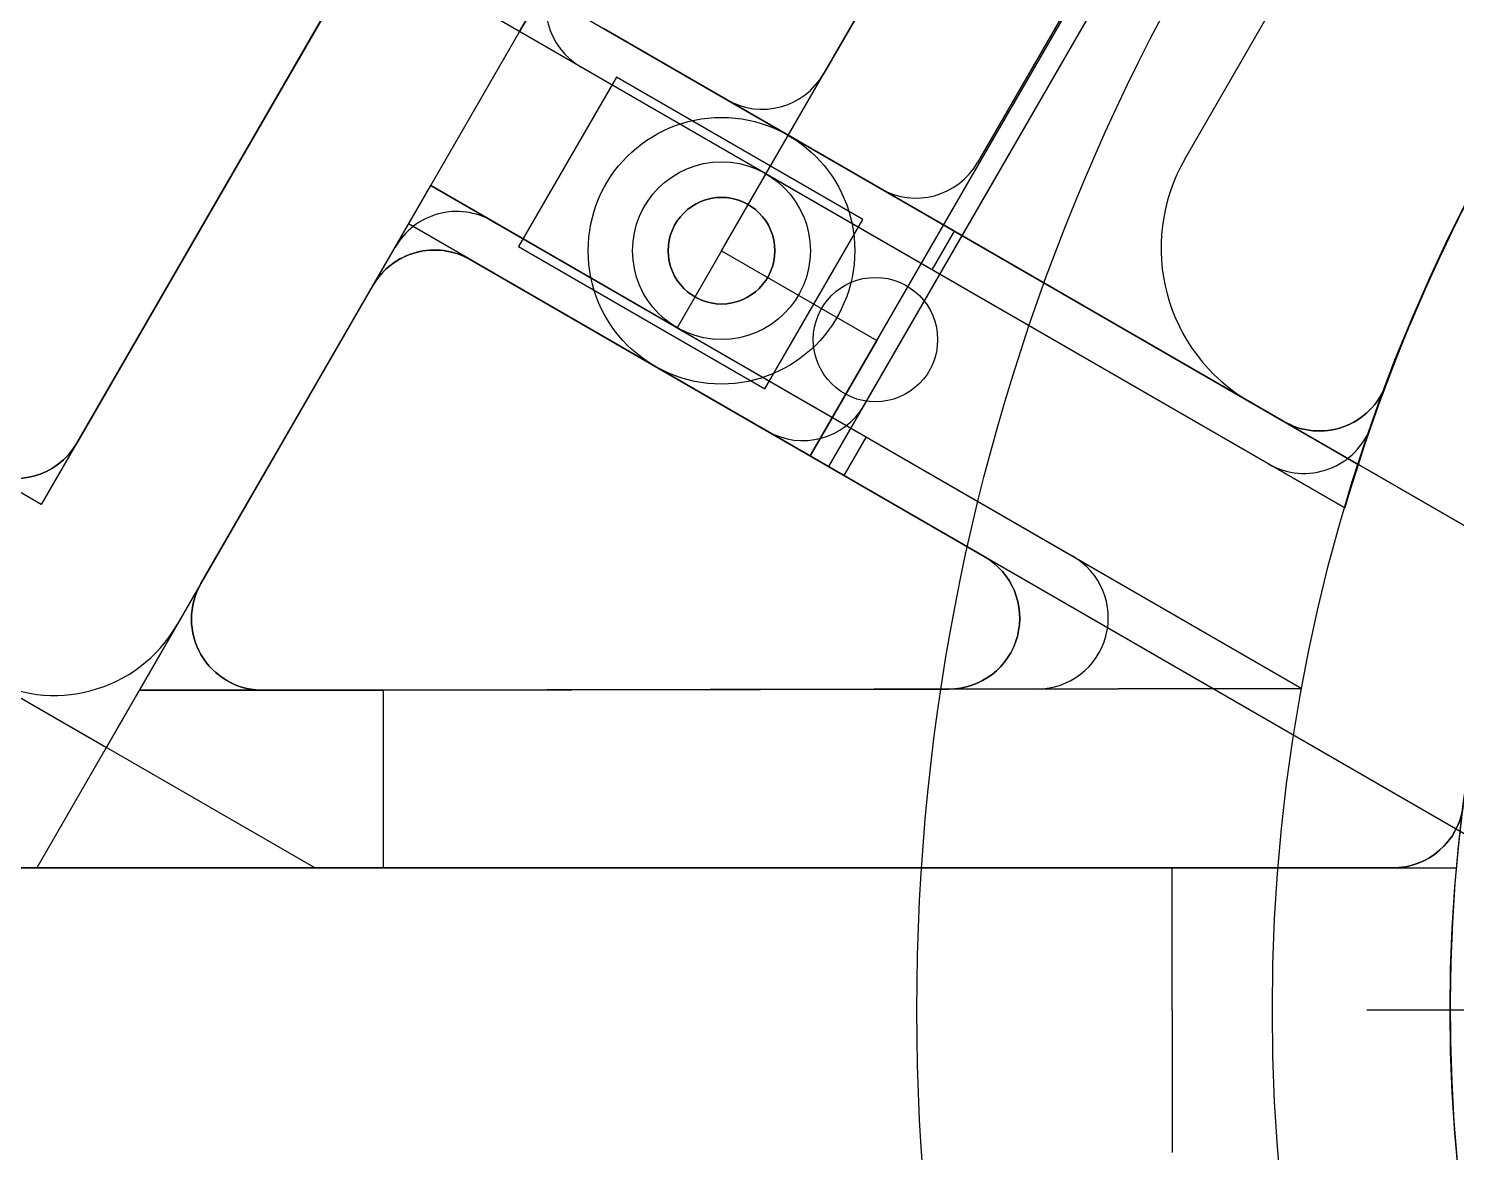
# Model space of a CAD drawing. Header units: centimetres. Extents: x -37.1 to 37.2, y -37.2 to 37.1.
# Drawn here: x -8.499 to -4.482, y -0.4 to 2.761 of the extents above; entities that cross this region are included whole.
import ezdxf

# ---------------------------------------------------------------- set-up
doc = ezdxf.new("R2010")
doc.units = ezdxf.units.CM
doc.header["$MEASUREMENT"] = 0
for name, color, linetype in [('IO基板 v3_Sketch1', 7, 'Continuous'), ('IO基板 v3_Sketch11', 7, 'Continuous'), ('IO基板 v3_Sketch12', 7, 'Continuous'), ('IO基板 v3_Sketch13', 7, 'Continuous'), ('IO基板 v3_Sketch14', 7, 'Continuous'), ('IO基板 v3_Sketch15', 7, 'Continuous'), ('IO基板 v3_Sketch17', 7, 'Continuous'), ('IO基板 v3_Sketch18', 7, 'Continuous'), ('IO基板 v3_Sketch19', 7, 'Continuous'), ('IO基板 v3_Sketch20', 7, 'Continuous'), ('IO基板 v3_Sketch21', 7, 'Continuous'), ('IO基板 v3_Sketch22', 7, 'Continuous'), ('IO基板 v3_Sketch23', 7, 'Continuous'), ('IO基板 v3_Sketch24', 7, 'Continuous'), ('IO基板 v3_Sketch25', 7, 'Continuous'), ('IO基板 v3_Sketch26', 7, 'Continuous'), ('IO基板 v3_Sketch27', 7, 'Continuous'), ('IO基板 v3_Sketch28', 7, 'Continuous'), ('IO基板 v3_Sketch29', 7, 'Continuous'), ('IO基板 v3_Sketch3', 7, 'Continuous'), ('IO基板 v3_Sketch30', 7, 'Continuous'), ('IO基板 v3_Sketch31', 7, 'Continuous'), ('IO基板 v3_Sketch32', 7, 'Continuous'), ('IO基板 v3_Sketch33', 7, 'Continuous'), ('IO基板 v3_Sketch34', 7, 'Continuous'), ('IO基板 v3_Sketch35', 7, 'Continuous'), ('IO基板 v3_Sketch36', 7, 'Continuous'), ('IO基板 v3_Sketch38', 7, 'Continuous'), ('IO基板 v3_Sketch39', 7, 'Continuous'), ('IO基板 v3_Sketch40', 7, 'Continuous'), ('IO基板 v3_Sketch41', 7, 'Continuous'), ('IO基板 v3_Sketch42', 7, 'Continuous'), ('IO基板 v3_Sketch43', 7, 'Continuous'), ('IO基板 v3_Sketch44', 7, 'Continuous'), ('IO基板 v3_Sketch45', 7, 'Continuous'), ('IO基板 v3_Sketch46', 7, 'Continuous'), ('IO基板 v3_Sketch47', 7, 'Continuous'), ('IO基板 v3_Sketch48', 7, 'Continuous'), ('IO基板 v3_Sketch49', 7, 'Continuous'), ('IO基板 v3_Sketch50', 7, 'Continuous'), ('IO基板 v3_Sketch51', 7, 'Continuous'), ('IO基板 v3_Sketch55', 7, 'Continuous'), ('IO基板 v3_Sketch56', 7, 'Continuous'), ('IO基板 v3_Sketch57', 7, 'Continuous'), ('IO基板 v3_Sketch58', 7, 'Continuous'), ('IO基板 v3_Sketch59', 7, 'Continuous'), ('IO基板 v3_Sketch63', 7, 'Continuous'), ('IO基板 v3_Sketch64', 7, 'Continuous'), ('IO基板 v3_Sketch66', 7, 'Continuous'), ('IO基板 v3_Sketch68', 7, 'Continuous'), ('IO基板 v3_Sketch69', 7, 'Continuous'), ('IO基板 v3_Sketch71', 7, 'Continuous')]:
    doc.layers.add(name, color=color, linetype=linetype)

msp = doc.modelspace()

# ---------------------------------------------------------------- linework, layer by layer
at = {"layer": 'IO基板 v3_Sketch1'}
msp.add_circle((0, 0), 10.4, dxfattribs=at)
at = {"layer": 'IO基板 v3_Sketch11'}
for p, q in [((-6.5495, 2.1359), (-5.1245, 4.6041)), ((-6.9628, 4.02), (-8.4628, 1.4219)), ((-8.4628, 1.4219), (-10.1238, 2.3809))]:
    msp.add_line(p, q, dxfattribs=at)
at = {"layer": 'IO基板 v3_Sketch11', "extrusion": (0, 0, -1)}
for centre, radius in [((0, 0), 10.4), ((6.5495, 2.1359), 0.15)]:
    msp.add_circle(centre, radius, dxfattribs=at)
at = {"layer": 'IO基板 v3_Sketch12'}
for p, q in [((-5.4628, 6.6181, 0.3), (-8.4628, 1.4219, 0.3)), ((-8.4628, 1.4219, 0.3), (-10.1238, 2.3809, 0.3))]:
    msp.add_line(p, q, dxfattribs=at)
msp.add_circle((-6.5495, 2.1359, 0.3), 0.15, dxfattribs=at)
at = {"layer": 'IO基板 v3_Sketch13'}
for p, q in [((-5.4628, 6.6181, 0.3), (-8.4628, 1.4219, 0.3)), ((-8.4628, 1.4219, 0.3), (-10.1238, 2.3809, 0.3))]:
    msp.add_line(p, q, dxfattribs=at)
msp.add_circle((-6.5495, 2.1359, 0.3), 0.15, dxfattribs=at)
at = {"layer": 'IO基板 v3_Sketch14'}
for p, q in [((-5.4628, 6.6181, 0.3), (-8.4628, 1.4219, 0.3)), ((-8.4628, 1.4219, 0.3), (-10.1238, 2.3809, 0.3))]:
    msp.add_line(p, q, dxfattribs=at)
for centre, radius in [((0, 0, 0.3), 5), ((-6.5495, 2.1359, 0.3), 0.15)]:
    msp.add_circle(centre, radius, dxfattribs=at)
at = {"layer": 'IO基板 v3_Sketch15'}
for p, q in [((-5.4628, 6.6181, 0.3), (-8.4628, 1.4219, 0.3)), ((-8.4628, 1.4219, 0.3), (-10.1238, 2.3809, 0.3))]:
    msp.add_line(p, q, dxfattribs=at)
for centre, radius in [((0, 0, 0.3), 5), ((-6.5495, 2.1359, 0.3), 0.15)]:
    msp.add_circle(centre, radius, dxfattribs=at)
at = {"layer": 'IO基板 v3_Sketch17'}
for p, q in [((-5.4628, 6.6181, 0.3), (-8.4628, 1.4219, 0.3)), ((-8.4628, 1.4219, 0.3), (-10.1238, 2.3809, 0.3))]:
    msp.add_line(p, q, dxfattribs=at)
for centre, radius in [((0, 0, 0.3), 5), ((-6.5495, 2.1359, 0.3), 0.15)]:
    msp.add_circle(centre, radius, dxfattribs=at)
at = {"layer": 'IO基板 v3_Sketch18'}
for p, q in [((-5.4628, 6.6181, 0.3), (-8.4628, 1.4219, 0.3)), ((-8.4628, 1.4219, 0.3), (-10.1238, 2.3809, 0.3))]:
    msp.add_line(p, q, dxfattribs=at)
for centre, radius in [((0, 0, 0.3), 37.15), ((0, 0, 0.3), 5), ((0, 0, 0.3), 4.5), ((-6.5495, 2.1359, 0.3), 0.15)]:
    msp.add_circle(centre, radius, dxfattribs=at)
at = {"layer": 'IO基板 v3_Sketch19'}
for p, q in [((-5.4628, 6.6181, 0.3), (-8.4628, 1.4219, 0.3)), ((-8.4628, 1.4219, 0.3), (-10.1238, 2.3809, 0.3))]:
    msp.add_line(p, q, dxfattribs=at)
for centre, radius in [((0, 0, 0.3), 4.5), ((-6.5495, 2.1359, 0.3), 0.15)]:
    msp.add_circle(centre, radius, dxfattribs=at)
at = {"layer": 'IO基板 v3_Sketch20'}
for p, q in [((-5.4628, 6.6181, 0.3), (-8.4628, 1.4219, 0.3)), ((-8.4628, 1.4219, 0.3), (-10.1238, 2.3809, 0.3))]:
    msp.add_line(p, q, dxfattribs=at)
for centre, radius in [((0, 0, 0.3), 4.5), ((-6.5495, 2.1359, 0.3), 0.15)]:
    msp.add_circle(centre, radius, dxfattribs=at)
at = {"layer": 'IO基板 v3_Sketch21'}
for p, q in [((-5.4628, 6.6181, 0.3), (-8.4628, 1.4219, 0.3)), ((-8.4628, 1.4219, 0.3), (-10.1238, 2.3809, 0.3))]:
    msp.add_line(p, q, dxfattribs=at)
for centre, radius in [((0, 0, 0.3), 4.5), ((-6.5495, 2.1359, 0.3), 0.15)]:
    msp.add_circle(centre, radius, dxfattribs=at)
at = {"layer": 'IO基板 v3_Sketch22'}
for p, q in [((-5.4628, 6.6181, 0.3), (-8.4628, 1.4219, 0.3)), ((-8.4628, 1.4219, 0.3), (-10.1238, 2.3809, 0.3)), ((-5.2822, 0.4, 0.3), (-10.1, 0.4, 0.3)), ((-5.2822, 0.4, 0.3), (-4.4822, 0.4, 0.3)), ((-5.2822, 0, 0.3), (-5.2822, 0.4, 0.3)), ((-5.2822, 0, 0.3), (-5.2822, -0.4, 0.3))]:
    msp.add_line(p, q, dxfattribs=at)
for centre, radius in [((0, 0, 0.3), 9.9), ((-6.5495, 2.1359, 0.3), 0.15)]:
    msp.add_circle(centre, radius, dxfattribs=at)
msp.add_arc((0, 0, 0.3), 4.5, 95.0997, 84.9003, dxfattribs=at)
at = {"layer": 'IO基板 v3_Sketch23'}
msp.add_circle((0, 0, 0.3), 4.5, dxfattribs=at)
at = {"layer": 'IO基板 v3_Sketch24'}
for p, q in [((-5.4628, 6.6181, 0.3), (-8.4628, 1.4219, 0.3)), ((-6.5298, 3.77, 0.3), (-7.1173, 2.7524, 0.3)), ((-6.4245, 2.3524, 0.3), (-7.3014, 2.8587, 0.3)), ((-7.1173, 2.7524, 0.3), (-8.1868, 0.9, 0.3)), ((-8.4628, 1.4219, 0.3), (-10.1238, 2.3809, 0.3)), ((-6.5495, 2.1359, 0.3), (-6.4245, 2.3524, 0.3)), ((-6.4245, 2.3524, 0.3), (-4.7964, 1.4124, 0.3)), ((-6.6745, 1.9194, 0.3), (-7.3673, 2.3194, 0.3)), ((-6.5495, 2.1359, 0.3), (-6.6745, 1.9194, 0.3)), ((-6.6745, 1.9194, 0.3), (-4.9174, 0.905, 0.3)), ((-8.1868, 0.9, 0.3), (-7.5, 0.9, 0.3)), ((-7.5, 0.9, 0.3), (-4.9174, 0.905, 0.3)), ((-7.5, 0.4, 0.3), (-7.5, 0.9, 0.3)), ((-9.8919, 0.4, 0.3), (-4.4822, 0.4, 0.3))]:
    msp.add_line(p, q, dxfattribs=at)
for centre, radius in [((0, 0, 0.3), 5), ((-6.5495, 2.1359, 0.3), 0.25), ((-6.5495, 2.1359, 0.3), 0.15)]:
    msp.add_circle(centre, radius, dxfattribs=at)
at = {"layer": 'IO基板 v3_Sketch25'}
for p, q in [((-5.4628, 6.6181, 0.3), (-8.4628, 1.4219, 0.3)), ((-7.1173, 2.7524, 0.3), (-5.9423, 4.7876, 0.3)), ((-4.7964, 1.4124, 0.3), (-7.1173, 2.7524, 0.3)), ((-8.4628, 1.4219, 0.3), (-10.1238, 2.3809, 0.3)), ((-8.1868, 0.9, 0.3), (-7.3673, 2.3194, 0.3)), ((-7.3673, 2.3194, 0.3), (-4.9174, 0.905, 0.3)), ((-7.5, 0.9, 0.3), (-8.1868, 0.9, 0.3)), ((-4.9174, 0.905, 0.3), (-7.5, 0.9, 0.3)), ((-9.8919, 0.4, 0.3), (-4.4822, 0.4, 0.3)), ((0, 0, 0.3), (-4.5, 0, 0.3))]:
    msp.add_line(p, q, dxfattribs=at)
msp.add_circle((-6.5495, 2.1359, 0.3), 0.15, dxfattribs=at)
msp.add_arc((0, 0, 0.3), 5, 136.4084, 163.5916, dxfattribs=at)
at = {"layer": 'IO基板 v3_Sketch26'}
for p, q in [((-5.4628, 6.6181, 0.3), (-8.4628, 1.4219, 0.3)), ((-7.1173, 2.7524, 0.3), (-5.9423, 4.7876, 0.3)), ((-4.7964, 1.4124, 0.3), (-7.1173, 2.7524, 0.3)), ((-8.4628, 1.4219, 0.3), (-10.1238, 2.3809, 0.3)), ((-8.1868, 0.9, 0.3), (-7.3673, 2.3194, 0.3)), ((-7.3673, 2.3194, 0.3), (-4.9174, 0.905, 0.3)), ((-7.5, 0.9, 0.3), (-8.1868, 0.9, 0.3)), ((-4.9174, 0.905, 0.3), (-7.5, 0.9, 0.3)), ((-9.8919, 0.4, 0.3), (-4.4822, 0.4, 0.3)), ((0, 0, 0.3), (-4.7347, 0, 0.3))]:
    msp.add_line(p, q, dxfattribs=at)
for centre, radius in [((0, 0, 0.3), 4.5), ((-6.5495, 2.1359, 0.3), 0.15)]:
    msp.add_circle(centre, radius, dxfattribs=at)
msp.add_arc((0, 0, 0.3), 5, 136.4084, 163.5916, dxfattribs=at)
at = {"layer": 'IO基板 v3_Sketch27'}
for p, q in [((-5.4628, 6.6181, 0.3), (-8.4628, 1.4219, 0.3)), ((-7.1173, 2.7524, 0.3), (-5.9423, 4.7876, 0.3)), ((-4.7964, 1.4124, 0.3), (-7.1173, 2.7524, 0.3)), ((-8.4628, 1.4219, 0.3), (-10.1238, 2.3809, 0.3)), ((-8.1868, 0.9, 0.3), (-7.3673, 2.3194, 0.3)), ((-7.3673, 2.3194, 0.3), (-4.9174, 0.905, 0.3)), ((-7.5, 0.9, 0.3), (-8.1868, 0.9, 0.3)), ((-4.9174, 0.905, 0.3), (-7.5, 0.9, 0.3)), ((-9.8919, 0.4, 0.3), (-4.4822, 0.4, 0.3))]:
    msp.add_line(p, q, dxfattribs=at)
for centre, radius in [((0, 0, 0.3), 9.9), ((-6.5495, 2.1359, 0.3), 0.15)]:
    msp.add_circle(centre, radius, dxfattribs=at)
msp.add_arc((0, 0, 0.3), 5, 136.4084, 163.5916, dxfattribs=at)
at = {"layer": 'IO基板 v3_Sketch28'}
for p, q in [((-5.4628, 6.6181, 0.3), (-8.4628, 1.4219, 0.3)), ((-7.1173, 2.7524, 0.3), (-5.9423, 4.7876, 0.3)), ((-4.7964, 1.4124, 0.3), (-7.1173, 2.7524, 0.3)), ((-8.4628, 1.4219, 0.3), (-10.1238, 2.3809, 0.3)), ((-8.1868, 0.9, 0.3), (-7.3673, 2.3194, 0.3)), ((-7.3673, 2.3194, 0.3), (-4.9174, 0.905, 0.3)), ((-7.5, 0.9, 0.3), (-8.1868, 0.9, 0.3)), ((-4.9174, 0.905, 0.3), (-7.5, 0.9, 0.3)), ((-9.8919, 0.4, 0.3), (-4.4822, 0.4, 0.3))]:
    msp.add_line(p, q, dxfattribs=at)
for centre, radius in [((0, 0, 0.3), 9.9), ((0, 0, 0.3), 5), ((-6.5495, 2.1359, 0.3), 0.15)]:
    msp.add_circle(centre, radius, dxfattribs=at)
msp.add_arc((0, 0, 0.3), 5, 136.4084, 163.5916, dxfattribs=at)
at = {"layer": 'IO基板 v3_Sketch29'}
for p, q in [((-5.4628, 6.6181, 0.3), (-8.4628, 1.4219, 0.3)), ((-7.1173, 2.7524, 0.3), (-5.9423, 4.7876, 0.3)), ((-4.7964, 1.4124, 0.3), (-7.1173, 2.7524, 0.3)), ((-8.4628, 1.4219, 0.3), (-10.1238, 2.3809, 0.3)), ((-8.1868, 0.9, 0.3), (-7.3673, 2.3194, 0.3)), ((-7.3673, 2.3194, 0.3), (-4.9174, 0.905, 0.3)), ((-7.5, 0.9, 0.3), (-8.1868, 0.9, 0.3)), ((-4.9174, 0.905, 0.3), (-7.5, 0.9, 0.3)), ((-9.8919, 0.4, 0.3), (-4.4822, 0.4, 0.3))]:
    msp.add_line(p, q, dxfattribs=at)
msp.add_circle((-6.5495, 2.1359, 0.3), 0.15, dxfattribs=at)
msp.add_arc((0, 0, 0.3), 5, 136.4084, 163.5916, dxfattribs=at)
at = {"layer": 'IO基板 v3_Sketch3'}
for p, q in [((-6.845, 2.6241, 0.3), (-7.12, 2.1478, 0.3)), ((-6.1522, 2.2241, 0.3), (-6.845, 2.6241, 0.3)), ((-6.4272, 1.7478, 0.3), (-6.1522, 2.2241, 0.3)), ((-7.12, 2.1478, 0.3), (-6.4272, 1.7478, 0.3))]:
    msp.add_line(p, q, dxfattribs=at)
msp.add_circle((-6.5495, 2.1359, 0.3), 0.15, dxfattribs=at)
at = {"layer": 'IO基板 v3_Sketch30'}
for p, q in [((-5.5628, 6.4449, 0.3), (-8.3628, 1.5951, 0.3)), ((-5.011, 1.5363, 0.3), (-6.9441, 2.6524, 0.3)), ((-7.1941, 2.2194, 0.3), (-5.5614, 1.2767, 0.3)), ((-8.0136, 1.2, 0.3), (-7.4673, 2.1462, 0.3)), ((-7.5, 0.9, 0.3), (-7.8404, 0.9, 0.3)), ((-5.661, 0.9035, 0.3), (-7.5, 0.9, 0.3)), ((-9.6979, 0.4, 0.3), (-4.6615, 0.4, 0.3))]:
    msp.add_line(p, q, dxfattribs=at)
msp.add_circle((-6.5495, 2.1359, 0.3), 0.15, dxfattribs=at)
for centre, radius, start, end in [((0, 0, 0.3), 5, 139.1931, 160.8069), ((-6.8441, 2.8256, 0.3), 0.2, 150, 240), ((-7.2941, 2.0462, 0.3), 0.2, 60, 150), ((-4.911, 1.7095, 0.3), 0.2, 240, 340.8069), ((-8.536, 1.6951, 0.3), 0.2, 240, 330), ((-5.6614, 1.1035, 0.3), 0.2, 270.1099, 60), ((-7.8404, 1.1, 0.3), 0.2, 150, 270), ((-4.6615, 0.6, 0.3), 0.2, 270, 352.6656)]:
    msp.add_arc(centre, radius, start, end, dxfattribs=at)
at = {"layer": 'IO基板 v3_Sketch31'}
for p, q in [((-5.5628, 6.4449, 0.3), (-8.3628, 1.5951, 0.3)), ((-5.011, 1.5363, 0.3), (-6.9441, 2.6524, 0.3)), ((-7.1941, 2.2194, 0.3), (-5.5614, 1.2767, 0.3)), ((-8.0136, 1.2, 0.3), (-7.4673, 2.1462, 0.3)), ((-7.5, 0.9, 0.3), (-7.8404, 0.9, 0.3)), ((-5.661, 0.9035, 0.3), (-7.5, 0.9, 0.3)), ((-9.6979, 0.4, 0.3), (-4.6615, 0.4, 0.3))]:
    msp.add_line(p, q, dxfattribs=at)
msp.add_circle((-6.5495, 2.1359, 0.3), 0.15, dxfattribs=at)
for centre, radius, start, end in [((0, 0, 0.3), 5, 139.1931, 160.8069), ((-6.8441, 2.8256, 0.3), 0.2, 150, 240), ((-7.2941, 2.0462, 0.3), 0.2, 60, 150), ((-4.911, 1.7095, 0.3), 0.2, 240, 340.8069), ((-8.536, 1.6951, 0.3), 0.2, 240, 330), ((-5.6614, 1.1035, 0.3), 0.2, 270.1099, 60), ((-7.8404, 1.1, 0.3), 0.2, 150, 270), ((-4.6615, 0.6, 0.3), 0.2, 270, 352.6656)]:
    msp.add_arc(centre, radius, start, end, dxfattribs=at)
at = {"layer": 'IO基板 v3_Sketch32'}
for p, q in [((-5.5628, 6.4449, 0.3), (-8.3628, 1.5951, 0.3)), ((-5.011, 1.5363, 0.3), (-6.9441, 2.6524, 0.3)), ((-7.1941, 2.2194, 0.3), (-5.5614, 1.2767, 0.3)), ((-8.0136, 1.2, 0.3), (-7.4673, 2.1462, 0.3)), ((-7.5, 0.9, 0.3), (-7.8404, 0.9, 0.3)), ((-5.661, 0.9035, 0.3), (-7.5, 0.9, 0.3)), ((-9.6979, 0.4, 0.3), (-4.6615, 0.4, 0.3))]:
    msp.add_line(p, q, dxfattribs=at)
msp.add_circle((-6.5495, 2.1359, 0.3), 0.15, dxfattribs=at)
for centre, radius, start, end in [((0, 0, 0.3), 5, 139.1931, 160.8069), ((-6.8441, 2.8256, 0.3), 0.2, 150, 240), ((-7.2941, 2.0462, 0.3), 0.2, 60, 150), ((-4.911, 1.7095, 0.3), 0.2, 240, 340.8069), ((-8.536, 1.6951, 0.3), 0.2, 240, 330), ((-5.6614, 1.1035, 0.3), 0.2, 270.1099, 60), ((-7.8404, 1.1, 0.3), 0.2, 150, 270), ((-4.6615, 0.6, 0.3), 0.2, 270, 352.6656)]:
    msp.add_arc(centre, radius, start, end, dxfattribs=at)
at = {"layer": 'IO基板 v3_Sketch33'}
for p, q in [((-5.5628, 6.4449, 0.3), (-8.3628, 1.5951, 0.3)), ((-7.1173, 2.7524, 0.3), (-5.9423, 4.7876, 0.3)), ((-5.8943, 2.1907, 0.3), (-7.0548, 2.8607, 0.3)), ((-4.7964, 1.4124, 0.3), (-7.1173, 2.7524, 0.3)), ((-8.0136, 1.2, 0.3), (-7.3673, 2.3194, 0.3)), ((-7.3673, 2.3194, 0.3), (-4.9174, 0.905, 0.3)), ((-6.2049, 1.5039, 0.3), (-7.4298, 2.2112, 0.3)), ((-5.9568, 2.0824, 0.3), (-5.8943, 2.1907, 0.3)), ((-5.8943, 2.1907, 0.3), (-4.7586, 1.5349, 0.3)), ((-6.1424, 1.6122, 0.3), (-6.2049, 1.5039, 0.3)), ((-6.2049, 1.5039, 0.3), (-5.1666, 0.9045, 0.3)), ((-7.5, 0.9, 0.3), (-7.8404, 0.9, 0.3)), ((-4.9174, 0.905, 0.3), (-7.5, 0.9, 0.3)), ((-9.6979, 0.4, 0.3), (-4.6615, 0.4, 0.3))]:
    msp.add_line(p, q, dxfattribs=at)
msp.add_circle((-6.5495, 2.1359, 0.3), 0.15, dxfattribs=at)
for centre, radius, start, end in [((0, 0, 0.3), 5, 136.4084, 163.5916), ((-8.536, 1.6951, 0.3), 0.2, 240, 330), ((-7.8404, 1.1, 0.3), 0.2, 150, 270), ((-4.6615, 0.6, 0.3), 0.2, 270, 352.6656)]:
    msp.add_arc(centre, radius, start, end, dxfattribs=at)
at = {"layer": 'IO基板 v3_Sketch34'}
for p, q in [((-5.5628, 6.4449, 0.3), (-8.3628, 1.5951, 0.3)), ((-4.9678, 1.6557, 0.3), (-6.8816, 2.7607, 0.3)), ((-7.2566, 2.1112, 0.3), (-5.8105, 1.2763, 0.3)), ((-8.0136, 1.2, 0.3), (-7.5298, 2.0379, 0.3)), ((-7.5, 0.9, 0.3), (-7.8404, 0.9, 0.3)), ((-5.9102, 0.903, 0.3), (-7.5, 0.9, 0.3)), ((-9.6979, 0.4, 0.3), (-4.6615, 0.4, 0.3))]:
    msp.add_line(p, q, dxfattribs=at)
msp.add_circle((-6.5495, 2.1359, 0.3), 0.15, dxfattribs=at)
for centre, radius, start, end in [((0, 0, 0.3), 5, 140.5921, 159.4079), ((-7.3566, 1.9379, 0.3), 0.2, 60, 150), ((-4.8678, 1.8289, 0.3), 0.2, 240, 339.4079), ((-8.536, 1.6951, 0.3), 0.2, 240, 330), ((-5.9105, 1.103, 0.3), 0.2, 270.1099, 60), ((-7.8404, 1.1, 0.3), 0.2, 150, 270), ((-4.6615, 0.6, 0.3), 0.2, 270, 352.6656)]:
    msp.add_arc(centre, radius, start, end, dxfattribs=at)
at = {"layer": 'IO基板 v3_Sketch35'}
for p, q in [((-5.5628, 6.4449, 0.3), (-8.3628, 1.5951, 0.3)), ((-4.9678, 1.6557, 0.3), (-6.8816, 2.7607, 0.3)), ((-7.2566, 2.1112, 0.3), (-5.8105, 1.2763, 0.3)), ((-8.0136, 1.2, 0.3), (-7.5298, 2.0379, 0.3)), ((-7.5, 0.9, 0.3), (-7.8404, 0.9, 0.3)), ((-5.9102, 0.903, 0.3), (-7.5, 0.9, 0.3)), ((-9.6979, 0.4, 0.3), (-4.6615, 0.4, 0.3))]:
    msp.add_line(p, q, dxfattribs=at)
msp.add_circle((-6.5495, 2.1359, 0.3), 0.15, dxfattribs=at)
for centre, radius, start, end in [((0, 0, 0.3), 5, 140.5921, 159.4079), ((-7.3566, 1.9379, 0.3), 0.2, 60, 150), ((-4.8678, 1.8289, 0.3), 0.2, 240, 339.4079), ((-8.536, 1.6951, 0.3), 0.2, 240, 330), ((-5.9105, 1.103, 0.3), 0.2, 270.1099, 60), ((-7.8404, 1.1, 0.3), 0.2, 150, 270), ((-4.6615, 0.6, 0.3), 0.2, 270, 352.6656)]:
    msp.add_arc(centre, radius, start, end, dxfattribs=at)
at = {"layer": 'IO基板 v3_Sketch36'}
for p, q in [((-5.5628, 6.4449, 0.3), (-8.3628, 1.5951, 0.3)), ((-4.9678, 1.6557, 0.3), (-6.8816, 2.7607, 0.3)), ((-7.2566, 2.1112, 0.3), (-5.8105, 1.2763, 0.3)), ((-8.0136, 1.2, 0.3), (-7.5298, 2.0379, 0.3)), ((-7.5, 0.9, 0.3), (-7.8404, 0.9, 0.3)), ((-5.9102, 0.903, 0.3), (-7.5, 0.9, 0.3)), ((-9.6979, 0.4, 0.3), (-4.6615, 0.4, 0.3))]:
    msp.add_line(p, q, dxfattribs=at)
for centre, radius in [((0, 0, 0.3), 4.5), ((-6.5495, 2.1359, 0.3), 0.15)]:
    msp.add_circle(centre, radius, dxfattribs=at)
for centre, radius, start, end in [((0, 0, 0.3), 5, 140.5921, 159.4079), ((-7.3566, 1.9379, 0.3), 0.2, 60, 150), ((-4.8678, 1.8289, 0.3), 0.2, 240, 339.4079), ((-8.536, 1.6951, 0.3), 0.2, 240, 330), ((-5.9105, 1.103, 0.3), 0.2, 270.1099, 60), ((-7.8404, 1.1, 0.3), 0.2, 150, 270), ((-4.6615, 0.6, 0.3), 0.2, 270, 352.6656)]:
    msp.add_arc(centre, radius, start, end, dxfattribs=at)
at = {"layer": 'IO基板 v3_Sketch38'}
for p, q in [((-8.3628, 1.5951, 0.15), (-5.5628, 6.4449, 0.15)), ((-6.8816, 2.7607, 0.15), (-4.9678, 1.6557, 0.15)), ((-5.8105, 1.2763, 0.15), (-7.2566, 2.1112, 0.15)), ((-7.5298, 2.0379, 0.15), (-8.0136, 1.2, 0.15)), ((-7.8404, 0.9, 0.15), (-7.5, 0.9, 0.15)), ((-7.5, 0.9, 0.15), (-5.9102, 0.903, 0.15)), ((-4.6615, 0.4, 0.15), (-9.6979, 0.4, 0.15))]:
    msp.add_line(p, q, dxfattribs=at)
at = {"layer": 'IO基板 v3_Sketch38', "extrusion": (-1e-16, 0, -1)}
msp.add_circle((6.5495, 2.1359, -0.15), 0.15, dxfattribs=at)
for centre, radius, start, end in [((0, 0, -0.15), 5, 20.5921, 39.4079), ((7.3566, 1.9379, -0.15), 0.2, 30, 120), ((4.8678, 1.8289, -0.15), 0.2, 200.5921, 300), ((8.536, 1.6951, -0.15), 0.2, 210, 300), ((5.9105, 1.103, -0.15), 0.2, 120, 269.8901), ((7.8404, 1.1, -0.15), 0.2, 270, 30), ((4.6615, 0.6, -0.15), 0.2, 187.3344, 270)]:
    msp.add_arc(centre, radius, start, end, dxfattribs=at)
at = {"layer": 'IO基板 v3_Sketch39'}
for p, q in [((-5.5628, 6.4449, 0.3), (-8.3628, 1.5951, 0.3)), ((-4.9678, 1.6557, 0.3), (-6.8816, 2.7607, 0.3)), ((-7.2566, 2.1112, 0.3), (-5.8105, 1.2763, 0.3)), ((-8.0136, 1.2, 0.3), (-7.5298, 2.0379, 0.3)), ((-7.5, 0.9, 0.3), (-7.8404, 0.9, 0.3)), ((-5.9102, 0.903, 0.3), (-7.5, 0.9, 0.3)), ((-9.6979, 0.4, 0.3), (-4.6615, 0.4, 0.3))]:
    msp.add_line(p, q, dxfattribs=at)
msp.add_circle((-6.5495, 2.1359, 0.3), 0.15, dxfattribs=at)
for centre, radius, start, end in [((0, 0, 0.3), 5, 140.5921, 159.4079), ((-7.3566, 1.9379, 0.3), 0.2, 60, 150), ((-4.8678, 1.8289, 0.3), 0.2, 240, 339.4079), ((-8.536, 1.6951, 0.3), 0.2, 240, 330), ((-5.9105, 1.103, 0.3), 0.2, 270.1099, 60), ((-7.8404, 1.1, 0.3), 0.2, 150, 270), ((-4.6615, 0.6, 0.3), 0.2, 270, 352.6656)]:
    msp.add_arc(centre, radius, start, end, dxfattribs=at)
at = {"layer": 'IO基板 v3_Sketch40'}
for p, q in [((-5.5628, 6.4449, 0.3), (-8.3628, 1.5951, 0.3)), ((-4.9678, 1.6557, 0.3), (-6.8816, 2.7607, 0.3)), ((-7.2566, 2.1112, 0.3), (-5.8105, 1.2763, 0.3)), ((-8.0136, 1.2, 0.3), (-7.5298, 2.0379, 0.3)), ((-7.5, 0.9, 0.3), (-7.8404, 0.9, 0.3)), ((-5.9102, 0.903, 0.3), (-7.5, 0.9, 0.3)), ((-9.6979, 0.4, 0.3), (-4.6615, 0.4, 0.3))]:
    msp.add_line(p, q, dxfattribs=at)
msp.add_circle((-6.5495, 2.1359, 0.3), 0.15, dxfattribs=at)
for centre, radius, start, end in [((0, 0, 0.3), 5, 140.5921, 159.4079), ((-7.3566, 1.9379, 0.3), 0.2, 60, 150), ((-4.8678, 1.8289, 0.3), 0.2, 240, 339.4079), ((-8.536, 1.6951, 0.3), 0.2, 240, 330), ((-5.9105, 1.103, 0.3), 0.2, 270.1099, 60), ((-7.8404, 1.1, 0.3), 0.2, 150, 270), ((-4.6615, 0.6, 0.3), 0.2, 270, 352.6656)]:
    msp.add_arc(centre, radius, start, end, dxfattribs=at)
at = {"layer": 'IO基板 v3_Sketch41'}
for p, q in [((-5.5628, 6.4449, 0.3), (-8.3628, 1.5951, 0.3)), ((-4.9678, 1.6557, 0.3), (-6.8816, 2.7607, 0.3)), ((-7.2566, 2.1112, 0.3), (-5.8105, 1.2763, 0.3)), ((-8.0136, 1.2, 0.3), (-7.5298, 2.0379, 0.3)), ((-7.5, 0.9, 0.3), (-7.8404, 0.9, 0.3)), ((-5.9102, 0.903, 0.3), (-7.5, 0.9, 0.3)), ((-9.6979, 0.4, 0.3), (-4.6615, 0.4, 0.3))]:
    msp.add_line(p, q, dxfattribs=at)
msp.add_circle((-6.5495, 2.1359, 0.3), 0.15, dxfattribs=at)
for centre, radius, start, end in [((0, 0, 0.3), 5, 140.5921, 159.4079), ((-7.3566, 1.9379, 0.3), 0.2, 60, 150), ((-4.8678, 1.8289, 0.3), 0.2, 240, 339.4079), ((-8.536, 1.6951, 0.3), 0.2, 240, 330), ((-5.9105, 1.103, 0.3), 0.2, 270.1099, 60), ((-7.8404, 1.1, 0.3), 0.2, 150, 270), ((-4.6615, 0.6, 0.3), 0.2, 270, 352.6656)]:
    msp.add_arc(centre, radius, start, end, dxfattribs=at)
at = {"layer": 'IO基板 v3_Sketch42'}
for p, q in [((-5.5628, 6.4449, 0.3), (-8.3628, 1.5951, 0.3)), ((-4.9678, 1.6557, 0.3), (-6.8816, 2.7607, 0.3)), ((-7.2566, 2.1112, 0.3), (-5.8105, 1.2763, 0.3)), ((-8.0136, 1.2, 0.3), (-7.5298, 2.0379, 0.3)), ((-7.5, 0.9, 0.3), (-7.8404, 0.9, 0.3)), ((-5.9102, 0.903, 0.3), (-7.5, 0.9, 0.3)), ((-9.6979, 0.4, 0.3), (-4.6615, 0.4, 0.3))]:
    msp.add_line(p, q, dxfattribs=at)
msp.add_circle((-6.5495, 2.1359, 0.3), 0.15, dxfattribs=at)
for centre, radius, start, end in [((0, 0, 0.3), 5, 140.5921, 159.4079), ((-7.3566, 1.9379, 0.3), 0.2, 60, 150), ((-4.8678, 1.8289, 0.3), 0.2, 240, 339.4079), ((-8.536, 1.6951, 0.3), 0.2, 240, 330), ((-5.9105, 1.103, 0.3), 0.2, 270.1099, 60), ((-7.8404, 1.1, 0.3), 0.2, 150, 270), ((-4.6615, 0.6, 0.3), 0.2, 270, 352.6656)]:
    msp.add_arc(centre, radius, start, end, dxfattribs=at)
at = {"layer": 'IO基板 v3_Sketch43'}
for p, q in [((-5.5628, 6.4449, 0.3), (-8.3628, 1.5951, 0.3)), ((-4.9678, 1.6557, 0.3), (-6.8816, 2.7607, 0.3)), ((-7.2566, 2.1112, 0.3), (-5.8105, 1.2763, 0.3)), ((-8.0136, 1.2, 0.3), (-7.5298, 2.0379, 0.3)), ((-6.5336, 1.6937, 0.3), (-3.9155, 0.1822, 0.3)), ((-7.7717, 1.619, 0.3), (-8.4755, 0.4, 0.3)), ((-9.3619, 1.3636, 0.3), (-7.6928, 0.4, 0.3)), ((-7.5, 0.9, 0.3), (-7.8404, 0.9, 0.3)), ((-5.9102, 0.903, 0.3), (-7.5, 0.9, 0.3)), ((-9.6979, 0.4, 0.3), (-4.6615, 0.4, 0.3))]:
    msp.add_line(p, q, dxfattribs=at)
for centre, radius in [((0, 0, 0.3), 9.9), ((-6.5495, 2.1359, 0.3), 0.15)]:
    msp.add_circle(centre, radius, dxfattribs=at)
for centre, radius, start, end in [((0, 0, 0.3), 5, 140.5921, 159.4079), ((-7.3566, 1.9379, 0.3), 0.2, 60, 150), ((-4.8678, 1.8289, 0.3), 0.2, 240, 339.4079), ((-8.536, 1.6951, 0.3), 0.2, 240, 330), ((-5.9105, 1.103, 0.3), 0.2, 270.1099, 60), ((-7.8404, 1.1, 0.3), 0.2, 150, 270), ((-4.6615, 0.6, 0.3), 0.2, 270, 352.6656)]:
    msp.add_arc(centre, radius, start, end, dxfattribs=at)
at = {"layer": 'IO基板 v3_Sketch44'}
for p, q in [((-5.5628, 6.4449, 0.3), (-8.3628, 1.5951, 0.3)), ((-4.9678, 1.6557, 0.3), (-6.8816, 2.7607, 0.3)), ((-7.2566, 2.1112, 0.3), (-4.483, 0.5098, 0.3)), ((-8.2798, 0.7389, 0.3), (-7.5298, 2.0379, 0.3)), ((-9.5153, 1.4522, 0.3), (-8.2798, 0.7389, 0.3))]:
    msp.add_line(p, q, dxfattribs=at)
msp.add_circle((-6.5495, 2.1359, 0.3), 0.15, dxfattribs=at)
for centre, radius, start, end in [((0, 0, 0.3), 5, 140.5921, 159.4079), ((-7.3566, 1.9379, 0.3), 0.2, 60, 150), ((-4.8678, 1.8289, 0.3), 0.2, 240, 339.4079), ((-8.536, 1.6951, 0.3), 0.2, 240, 330), ((-4.6615, 0.6, 0.3), 0.2, 333.198, 352.6656)]:
    msp.add_arc(centre, radius, start, end, dxfattribs=at)
at = {"layer": 'IO基板 v3_Sketch45'}
for p, q in [((-5.5628, 6.4449, 0.3), (-8.3628, 1.5951, 0.3)), ((-4.9678, 1.6557, 0.3), (-6.8816, 2.7607, 0.3)), ((-7.2566, 2.1112, 0.3), (-4.483, 0.5098, 0.3)), ((-8.2798, 0.7389, 0.3), (-7.5298, 2.0379, 0.3)), ((-9.5153, 1.4522, 0.3), (-8.2798, 0.7389, 0.3))]:
    msp.add_line(p, q, dxfattribs=at)
msp.add_circle((-6.5495, 2.1359, 0.3), 0.15, dxfattribs=at)
for centre, radius, start, end in [((0, 0, 0.3), 5, 140.5921, 159.4079), ((-7.3566, 1.9379, 0.3), 0.2, 60, 150), ((-4.8678, 1.8289, 0.3), 0.2, 240, 339.4079), ((-8.536, 1.6951, 0.3), 0.2, 240, 330), ((-4.6615, 0.6, 0.3), 0.2, 333.198, 352.6656)]:
    msp.add_arc(centre, radius, start, end, dxfattribs=at)
at = {"layer": 'IO基板 v3_Sketch46'}
for p, q in [((-5.5628, 6.4449, 0.3), (-8.3628, 1.5951, 0.3)), ((-4.9678, 1.6557, 0.3), (-6.8816, 2.7607, 0.3)), ((-7.2566, 2.1112, 0.3), (-4.483, 0.5098, 0.3)), ((-8.2798, 0.7389, 0.3), (-7.5298, 2.0379, 0.3)), ((-9.5153, 1.4522, 0.3), (-8.2798, 0.7389, 0.3))]:
    msp.add_line(p, q, dxfattribs=at)
msp.add_circle((-6.5495, 2.1359, 0.3), 0.15, dxfattribs=at)
for centre, radius, start, end in [((0, 0, 0.3), 5, 140.5921, 159.4079), ((-7.3566, 1.9379, 0.3), 0.2, 60, 150), ((-4.8678, 1.8289, 0.3), 0.2, 240, 339.4079), ((-8.536, 1.6951, 0.3), 0.2, 240, 330), ((-4.6615, 0.6, 0.3), 0.2, 333.198, 352.6656)]:
    msp.add_arc(centre, radius, start, end, dxfattribs=at)
at = {"layer": 'IO基板 v3_Sketch47'}
for p, q in [((-5.5628, 6.4449, 0.3), (-8.3628, 1.5951, 0.3)), ((-6.1122, 1.8834, 0.3), (-4.6872, 4.3516, 0.3)), ((-4.9678, 1.6557, 0.3), (-6.8816, 2.7607, 0.3)), ((-6.5495, 2.1359, 0.3), (-6.1122, 1.8834, 0.3)), ((-7.2566, 2.1112, 0.3), (-4.483, 0.5098, 0.3)), ((-8.2798, 0.7389, 0.3), (-7.5298, 2.0379, 0.3)), ((-6.1122, 1.8834, 0.3), (-6.2997, 1.5587, 0.3)), ((-9.5153, 1.4522, 0.3), (-8.2798, 0.7389, 0.3))]:
    msp.add_line(p, q, dxfattribs=at)
msp.add_circle((-6.5495, 2.1359, 0.3), 0.15, dxfattribs=at)
for centre, radius, start, end in [((0, 0, 0.3), 5, 140.5921, 159.4079), ((-7.3566, 1.9379, 0.3), 0.2, 60, 150), ((-4.8678, 1.8289, 0.3), 0.2, 240, 339.4079), ((-8.536, 1.6951, 0.3), 0.2, 240, 330), ((-4.6615, 0.6, 0.3), 0.2, 333.198, 352.6656)]:
    msp.add_arc(centre, radius, start, end, dxfattribs=at)
at = {"layer": 'IO基板 v3_Sketch48'}
for p, q in [((-5.5628, 6.4449, 0.3), (-8.3628, 1.5951, 0.3)), ((-5.9247, 2.2082, 0.3), (-6.8816, 2.7607, 0.3)), ((-6.2997, 1.5587, 0.3), (-5.9247, 2.2082, 0.3)), ((-7.2566, 2.1112, 0.3), (-6.2997, 1.5587, 0.3)), ((-8.2798, 0.7389, 0.3), (-7.5298, 2.0379, 0.3)), ((-9.5153, 1.4522, 0.3), (-8.2798, 0.7389, 0.3))]:
    msp.add_line(p, q, dxfattribs=at)
for centre, radius in [((0, 0, 0.3), 4.5), ((-6.5495, 2.1359, 0.3), 0.15)]:
    msp.add_circle(centre, radius, dxfattribs=at)
for centre, start, end in [((-7.3566, 1.9379, 0.3), 60, 150), ((-8.536, 1.6951, 0.3), 240, 330)]:
    msp.add_arc(centre, 0.2, start, end, dxfattribs=at)
at = {"layer": 'IO基板 v3_Sketch49'}
for p, q in [((-5.5628, 6.4449, 0.3), (-8.3628, 1.5951, 0.3)), ((-5.9247, 2.2082, 0.3), (-4.8747, 4.0268, 0.3)), ((-5.9247, 2.2082, 0.3), (-6.8816, 2.7607, 0.3)), ((-6.2997, 1.5587, 0.3), (-5.9247, 2.2082, 0.3)), ((-7.2566, 2.1112, 0.3), (-6.2997, 1.5587, 0.3)), ((-8.2798, 0.7389, 0.3), (-7.5298, 2.0379, 0.3)), ((-9.5153, 1.4522, 0.3), (-8.2798, 0.7389, 0.3))]:
    msp.add_line(p, q, dxfattribs=at)
msp.add_circle((-6.5495, 2.1359, 0.3), 0.15, dxfattribs=at)
for centre, start, end in [((-7.3566, 1.9379, 0.3), 60, 150), ((-8.536, 1.6951, 0.3), 240, 330)]:
    msp.add_arc(centre, 0.2, start, end, dxfattribs=at)
at = {"layer": 'IO基板 v3_Sketch50'}
for p, q in [((-5.5628, 6.4449, 0.3), (-8.3628, 1.5951, 0.3)), ((-6.2997, 1.5587, 0.3), (-4.8747, 4.0268, 0.3)), ((-7.2566, 2.1112, 0.3), (-6.2997, 1.5587, 0.3)), ((-8.2798, 0.7389, 0.3), (-7.5298, 2.0379, 0.3)), ((-9.5153, 1.4522, 0.3), (-8.2798, 0.7389, 0.3))]:
    msp.add_line(p, q, dxfattribs=at)
msp.add_circle((-6.5495, 2.1359, 0.3), 0.15, dxfattribs=at)
for centre, start, end in [((-7.3566, 1.9379, 0.3), 60, 150), ((-8.536, 1.6951, 0.3), 240, 330)]:
    msp.add_arc(centre, 0.2, start, end, dxfattribs=at)
at = {"layer": 'IO基板 v3_Sketch51'}
for p, q in [((-5.5628, 6.4449, 0.3), (-8.3628, 1.5951, 0.3)), ((-6.2997, 1.5587, 0.3), (-4.0819, 5.4, 0.3)), ((-7.2566, 2.1112, 0.3), (-6.2997, 1.5587, 0.3)), ((-8.2798, 0.7389, 0.3), (-7.5298, 2.0379, 0.3)), ((-9.5153, 1.4522, 0.3), (-8.2798, 0.7389, 0.3))]:
    msp.add_line(p, q, dxfattribs=at)
msp.add_circle((-6.5495, 2.1359, 0.3), 0.15, dxfattribs=at)
for centre, start, end in [((-7.3566, 1.9379, 0.3), 60, 150), ((-8.536, 1.6951, 0.3), 240, 330)]:
    msp.add_arc(centre, 0.2, start, end, dxfattribs=at)
at = {"layer": 'IO基板 v3_Sketch55'}
for p, q in [((-5.5628, 6.4449, 0.3), (-8.3628, 1.5951, 0.3)), ((-6.2997, 1.5587, 0.3), (-4.0819, 5.4, 0.3)), ((-7.2566, 2.1112, 0.3), (-6.2997, 1.5587, 0.3)), ((-8.2798, 0.7389, 0.3), (-7.5298, 2.0379, 0.3)), ((-9.5153, 1.4522, 0.3), (-8.2798, 0.7389, 0.3))]:
    msp.add_line(p, q, dxfattribs=at)
msp.add_circle((-6.5495, 2.1359, 0.3), 0.15, dxfattribs=at)
for centre, start, end in [((-7.3566, 1.9379, 0.3), 60, 150), ((-8.536, 1.6951, 0.3), 240, 330)]:
    msp.add_arc(centre, 0.2, start, end, dxfattribs=at)
at = {"layer": 'IO基板 v3_Sketch56'}
for p, q in [((-5.5628, 6.4449, 0.3), (-8.3628, 1.5951, 0.3)), ((-6.2477, 1.5287, 0.3), (-3.837, 5.7042, 0.3)), ((-6.2997, 1.5587, 0.3), (-4.0819, 5.4, 0.3)), ((-7.2566, 2.1112, 0.3), (-6.2997, 1.5587, 0.3)), ((-8.2798, 0.7389, 0.3), (-7.5298, 2.0379, 0.3)), ((-6.2997, 1.5587, 0.3), (-6.2477, 1.5287, 0.3)), ((-9.5153, 1.4522, 0.3), (-8.2798, 0.7389, 0.3))]:
    msp.add_line(p, q, dxfattribs=at)
msp.add_circle((-6.5495, 2.1359, 0.3), 0.15, dxfattribs=at)
for centre, start, end in [((-7.3566, 1.9379, 0.3), 60, 150), ((-8.536, 1.6951, 0.3), 240, 330)]:
    msp.add_arc(centre, 0.2, start, end, dxfattribs=at)
at = {"layer": 'IO基板 v3_Sketch57'}
for p, q in [((-5.5628, 6.4449, 0.3), (-8.3628, 1.5951, 0.3)), ((-6.1477, 1.7019, 0.3), (-4.2161, 5.0475, 0.3)), ((-6.5495, 2.1359, 0.3), (-5.1245, 4.6041, 0.3)), ((-6.362, 2.4607, 0.3), (-7.2574, 2.9776, 0.3)), ((-7.2566, 2.1112, 0.3), (-6.4209, 1.6287, 0.3)), ((-8.0798, 1.0853, 0.3), (-7.5298, 2.0379, 0.3))]:
    msp.add_line(p, q, dxfattribs=at)
for radius in [0.375, 0.15]:
    msp.add_circle((-6.5495, 2.1359, 0.3), radius, dxfattribs=at)
for centre, radius, start, end in [((-7.3566, 1.9379, 0.3), 0.2, 60, 150), ((-6.3209, 1.8019, 0.3), 0.2, 240, 330), ((-8.536, 1.6951, 0.3), 0.2, 240, 330), ((-8.4262, 1.2853, 0.3), 0.4, 240, 330)]:
    msp.add_arc(centre, radius, start, end, dxfattribs=at)
at = {"layer": 'IO基板 v3_Sketch58'}
for p, q in [((-5.5628, 6.4449, 0.3), (-8.3628, 1.5951, 0.3)), ((-6.1477, 1.7019, 0.3), (-4.2161, 5.0475, 0.3)), ((-5.412, 4.1061, 0.3), (-6.262, 2.6339, 0.3)), ((-6.5352, 2.5607, 0.3), (-6.8816, 2.7607, 0.3)), ((-6.7084, 2.6607, 0.3), (-1.9101, -0.1096, 0.3)), ((-7.2566, 2.1112, 0.3), (-6.4209, 1.6287, 0.3)), ((-8.0798, 1.0853, 0.3), (-7.5298, 2.0379, 0.3)), ((-6.8388, 1.8699, 0.3), (-1.8172, -1.0293, 0.3))]:
    msp.add_line(p, q, dxfattribs=at)
msp.add_circle((-6.5495, 2.1359, 0.3), 0.15, dxfattribs=at)
for centre, radius, start, end in [((-6.4352, 2.7339, 0.3), 0.2, 240, 330), ((-7.3566, 1.9379, 0.3), 0.2, 60, 150), ((-6.3209, 1.8019, 0.3), 0.2, 240, 330), ((-8.536, 1.6951, 0.3), 0.2, 240, 330), ((-8.4262, 1.2853, 0.3), 0.4, 240, 330)]:
    msp.add_arc(centre, radius, start, end, dxfattribs=at)
at = {"layer": 'IO基板 v3_Sketch59'}
for p, q in [((-5.5628, 6.4449, 0.3), (-8.3628, 1.5951, 0.3)), ((-5.8727, 2.1782, 0.3), (-4.2161, 5.0475, 0.3)), ((-5.412, 4.1061, 0.3), (-6.262, 2.6339, 0.3)), ((-6.5352, 2.5607, 0.3), (-6.8816, 2.7607, 0.3)), ((-2.2484, 0.0857, 0.3), (-5.8727, 2.1782, 0.3)), ((-7.2566, 2.1112, 0.3), (-1.9059, -0.9781, 0.3)), ((-8.0798, 1.0853, 0.3), (-7.5298, 2.0379, 0.3))]:
    msp.add_line(p, q, dxfattribs=at)
for centre, radius in [((0, 0, 0.3), 9.9), ((0, 0, 0.3), 6), ((-6.5495, 2.1359, 0.3), 0.15)]:
    msp.add_circle(centre, radius, dxfattribs=at)
for centre, radius, start, end in [((-6.4352, 2.7339, 0.3), 0.2, 240, 330), ((-7.3566, 1.9379, 0.3), 0.2, 60, 150), ((-8.536, 1.6951, 0.3), 0.2, 240, 330), ((-8.4262, 1.2853, 0.3), 0.4, 240, 330)]:
    msp.add_arc(centre, radius, start, end, dxfattribs=at)
at = {"layer": 'IO基板 v3_Sketch63'}
msp.add_circle((0, 0, 0.46), 9.9, dxfattribs=at)
at = {"layer": 'IO基板 v3_Sketch64', "extrusion": (-1e-16, 0, -1)}
msp.add_circle((0, 0, -0.3), 9.9, dxfattribs=at)
at = {"layer": 'IO基板 v3_Sketch66'}
msp.add_circle((0, 0, 1.46), 9.9, dxfattribs=at)
at = {"layer": 'IO基板 v3_Sketch68'}
msp.add_circle((0, 0, 1.46), 9.9, dxfattribs=at)
at = {"layer": 'IO基板 v3_Sketch69'}
for p, q in [((-5.5628, 6.4449, 0.3), (-8.3628, 1.5951, 0.3)), ((-5.8727, 2.1782, 0.3), (-4.2161, 5.0475, 0.3)), ((-5.412, 4.1061, 0.3), (-6.262, 2.6339, 0.3)), ((-6.5352, 2.5607, 0.3), (-6.8816, 2.7607, 0.3)), ((-2.2484, 0.0857, 0.3), (-5.8727, 2.1782, 0.3)), ((-7.2566, 2.1112, 0.3), (-1.9059, -0.9781, 0.3)), ((-8.0798, 1.0853, 0.3), (-7.5298, 2.0379, 0.3))]:
    msp.add_line(p, q, dxfattribs=at)
msp.add_circle((-6.5495, 2.1359, 0.3), 0.15, dxfattribs=at)
for centre, radius, start, end in [((-6.4352, 2.7339, 0.3), 0.2, 240, 330), ((-7.3566, 1.9379, 0.3), 0.2, 60, 150), ((-8.536, 1.6951, 0.3), 0.2, 240, 330), ((-8.4262, 1.2853, 0.3), 0.4, 240, 330)]:
    msp.add_arc(centre, radius, start, end, dxfattribs=at)
at = {"layer": 'IO基板 v3_Sketch71'}
for p, q in [((-5.5628, 6.4449, 0.3), (-8.3628, 1.5951, 0.3)), ((-5.246, 2.3937, 0.3), (-4.1085, 4.3639, 0.3)), ((-4.979, 3.8561, 0.3), (-5.829, 2.3839, 0.3)), ((-6.1022, 2.3107, 0.3), (-6.8816, 2.7607, 0.3)), ((-7.2566, 2.1112, 0.3), (-1.9059, -0.9781, 0.3)), ((-8.0798, 1.0853, 0.3), (-7.5298, 2.0379, 0.3)), ((-2.2484, 0.0857, 0.3), (-5.063, 1.7107, 0.3))]:
    msp.add_line(p, q, dxfattribs=at)
msp.add_circle((-6.1165, 1.8859, 0.3), 0.175, dxfattribs=at)
for centre, radius, start, end in [((-6.0022, 2.4839, 0.3), 0.2, 240, 330), ((-4.813, 2.1437, 0.3), 0.5, 150, 240), ((-7.3566, 1.9379, 0.3), 0.2, 60, 150), ((-8.536, 1.6951, 0.3), 0.2, 240, 330), ((-8.4262, 1.2853, 0.3), 0.4, 240, 330)]:
    msp.add_arc(centre, radius, start, end, dxfattribs=at)

doc.saveas('drawing.dxf')
